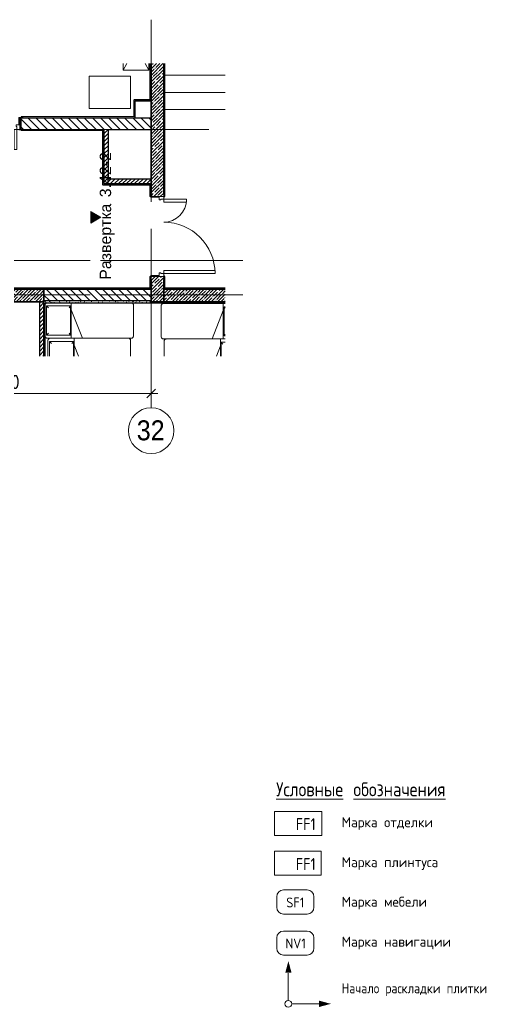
# Model space of a CAD drawing. Header units: millimetres. Extents: x 95091 to 185761, y -1987 to 15323.
# Drawn here: x 118905 to 127088, y -1987 to 15323 of the extents above; entities that cross this region are included whole.
import ezdxf

# ---------------------------------------------------------------- set-up
doc = ezdxf.new("R2010")
doc.units = ezdxf.units.MM
doc.linetypes.add('Осевая', pattern=[3175, 635, -476.25, 1587.5, -476.25])
for name, color, linetype, lineweight in [('A-ANNO-DIMS', 7, 'Continuous', 9), ('A-ANNO-DIMS-100', 7, 'Continuous', 9), ('A-DETL', 7, 'Continuous', 9), ('A-DOOR', 7, 'Continuous', 9), ('A-DOOR-1', 7, 'Continuous', 13), ('A-DOOR-FRAM', 7, 'Continuous', 13), ('A-DOOR-FRAM-1', 7, 'Continuous', 9), ('A-WALL-3', 7, 'Continuous', 9), ('G-ANNO-SYMB', 7, 'Continuous', 9), ('G-ANNO-TEXT', 7, 'Continuous', 9), ('I-WALL', 7, 'Continuous', 9), ('S-STRS-1', 7, 'Continuous', 9), ('Оси', 7, 'Continuous', 9), ('Оси-1', 7, 'Continuous', 20), ('Оси-2', 7, 'Осевая', 9)]:
    doc.layers.add(name, color=color, linetype=linetype, lineweight=lineweight)
for name, color, linetype, lineweight, true_color in [('A-DETL-GENF-1', 1, 'Continuous', 9, 0xff0000), ('A-WALL-1', 7, 'Continuous', 25, 0x3c3c3c), ('A-WALL-2', 7, 'Continuous', 35, 0x3c3c3c), ('A-WALL-FNSH-1', 7, 'Continuous', 13, 0x3c3c3c), ('G-ANNO-TEXT-1', 7, 'Continuous', 9, 0x3c3c3c), ('G-ANNO-TEXT-2', 7, 'Continuous', 9, 0x008000), ('G-ANNO-TEXT-3', 1, 'Continuous', 9, 0xff0000), ('I-FURN-1', 7, 'Continuous', 9, 0xf0f0f0)]:
    doc.layers.add(name, color=color, linetype=linetype, lineweight=lineweight, true_color=true_color)
doc.styles.add('Arial', font='arial.ttf', dxfattribs={"width": 0.9, "height": 350})
doc.styles.add('Arial_1', font='arial.ttf', dxfattribs={"height": 200})
doc.styles.add('GOST Common_1', font='GOST_Common.ttf', dxfattribs={"height": 175})
doc.styles.add('GOST Common_2', font='GOST_Common.ttf', dxfattribs={"width": 0.9, "height": 210})
doc.styles.add('GOST Common_3', font='GOST_Common.ttf', dxfattribs={"width": 0.9, "height": 245})
doc.styles.add('GOST Common_4', font='GOST_Common.ttf', dxfattribs={"width": 0.9, "height": 175})
doc.styles.add('ISOCPEUR', font='isocpeur.ttf', dxfattribs={"width": 0.9, "height": 250})
doc.styles.add('ISOCPEUR_1', font='isocpeur.ttf', dxfattribs={"width": 0.9, "height": 175})
doc.dimstyles.new('ISO-2_5_0_9К_БОЛЬШОЙ', dxfattribs={"dimscale": 304.8, "dimtxt": 248.995294, "dimasz": 0.492126, "dimexe": 0.393701, "dimexo": 0.984252, "dimgap": 0, "dimtad": 1, "dimdec": 0, "dimrnd": 10, "dimzin": 0, "dimdsep": 46, "dimtxsty": 'ISOCPEUR', "dimblk1": 'OBLIQUE', "dimblk2": 'OBLIQUE', "dimsah": 1, "dimcen": 0.09, "dimdle": 0.393701, "dimazin": 0, "dimtfac": 1, "dimtdec": 4, "dimtix": 1, "dimtmove": 0, "dimatfit": 3, "dimfxl": 1, "dimtvp": 1, "dimtolj": 1, "dimtzin": 0, "dimarcsym": 2})
pattern_1 = [(135, (0, 0), (-70.71068, -70.71068), [])]
pattern_2 = [(45, (0, 0), (-35.35534, 35.35534), [])]
pattern_3 = [(45, (0, 0), (-57.024626, 57.024626), []), (45, (57.025, 0), (-57.024626, 57.024626), [100.806, -20.161, 3.353, -16.808])]
pattern_4 = [(0, (0, 0), (121.92, 30.48), [10.058, -81.382, 10.058, -81.382, -487.68]), (0, (0, 0), (121.92, 30.48), [-182.88, 10.058, -172.822, 10.058, -81.382, -213.36]), (0, (0, 0), (121.92, 30.48), [-457.2, 10.058, -50.902, 10.058, -142.342]), (120, (45.72, 15.24), (-87.356454, 90.345817), [10.058, -81.382, 10.058, -81.382, -487.68]), (120, (45.72, 15.24), (-87.356454, 90.345817), [-182.88, 10.058, -172.822, 10.058, -81.382, -213.36]), (120, (45.72, 15.24), (-87.356454, 90.345817), [-457.2, 10.058, -50.902, 10.058, -142.342]), (240, (60.96, 76.2), (-34.563546, -120.825817), [10.058, -81.382, 10.058, -81.382, -487.68]), (240, (60.96, 76.2), (-34.563546, -120.825817), [-182.88, 10.058, -172.822, 10.058, -81.382, -213.36]), (240, (60.96, 76.2), (-34.563546, -120.825817), [-457.2, 10.058, -50.902, 10.058, -142.342])]

# ---------------------------------------------------------------- blocks, each defined once
blk = doc.blocks.new('110_Дверь_СКБ_2Ст - Д-1_л_Лестничная клетка EIS60 2-32142534-План разверток пом_3_42_ Этаж 3')
at = {"layer": 'A-DOOR'}
for centre, radius, start, end in [((662.5, 110), 900, 90, 180), ((-637.5, 110), 400, 360, 90)]:
    blk.add_arc(centre, radius, start, end, dxfattribs=at)
at = {"layer": 'A-DOOR-1'}
for p, q in [((662.5, 1010), (612.5, 1010)), ((612.5, 1010), (612.5, 110)), ((662.5, 110), (662.5, 1010)), ((-637.5, 510), (-637.5, 110)), ((-587.5, 510), (-637.5, 510)), ((-587.5, 110), (-587.5, 510)), ((-637.5, 110), (-587.5, 110)), ((612.5, 110), (662.5, 110))]:
    blk.add_line(p, q, dxfattribs=at)
at = {"layer": 'A-DOOR-FRAM'}
for p, q in [((-672.5, 118), (-742.5, 118)), ((-742.5, 118), (-742.5, 110)), ((-742.5, 110), (-672.5, 110)), ((-637.5, 110), (-687.5, 110)), ((-687.5, 110), (-687.5, 30)), ((-687.5, 30), (-627.5, 30)), ((-672.5, 30), (-687.5, 30)), ((-687.5, 30), (-687.5, -110)), ((-672.5, 110), (-672.5, 118)), ((-672.5, -110), (-672.5, 30)), ((-637.5, 60), (-637.5, 110)), ((-627.5, 60), (-637.5, 60)), ((-627.5, 30), (-627.5, 60)), ((662.5, 60), (652.5, 60)), ((652.5, 60), (652.5, 30)), ((652.5, 30), (712.5, 30)), ((662.5, 110), (662.5, 60)), ((712.5, 110), (662.5, 110)), ((767.5, 118), (697.5, 118)), ((697.5, 118), (697.5, 110)), ((697.5, 110), (767.5, 110)), ((712.5, 30), (697.5, 30)), ((697.5, 30), (697.5, -110)), ((712.5, 30), (712.5, 110)), ((712.5, -110), (712.5, 30)), ((767.5, 110), (767.5, 118)), ((-672.5, -110), (-742.5, -110)), ((-742.5, -110), (-742.5, -118)), ((-742.5, -118), (-672.5, -118)), ((-687.5, -110), (-672.5, -110)), ((-672.5, -118), (-672.5, -110)), ((697.5, -110), (712.5, -110)), ((767.5, -110), (697.5, -110)), ((697.5, -110), (697.5, -118)), ((697.5, -118), (767.5, -118)), ((767.5, -118), (767.5, -110))]:
    blk.add_line(p, q, dxfattribs=at)
blk = doc.blocks.new('Bed - Small Sizes - 1_118-25585773-План разверток пом_3_42_ Этаж 3')
at = {"layer": 'I-FURN-1'}
for p, q in [((-333, -428), (-333, -460)), ((-333, -460), (-333, -428)), ((-333, -428), (-333, -460)), ((-333, -460), (-333, -428)), ((-333, -460), (-213, -460)), ((-213, -460), (-333, -460)), ((-333, -460), (-333, -1510)), ((-333, -1510), (-333, -460)), ((-333, -460), (-213, -460)), ((-278, -446), (-253, -428)), ((-278, -428), (-278, -446)), ((-278, -428), (-278, -446)), ((-278, -446), (232, -446)), ((-278, -446), (232, -446)), ((-213, -460), (287, -460)), ((287, -460), (-213, -460)), ((287, -460), (-213, -460)), ((-213, -460), (287, -658)), ((287, -658), (-213, -460)), ((-213, -460), (287, -460)), ((-213, -460), (287, -658)), ((-213, -460), (287, -460)), ((232, -446), (208, -428)), ((232, -446), (232, -428)), ((232, -446), (232, -428)), ((287, -460), (287, -428)), ((287, -428), (287, -460)), ((287, -510), (287, -428)), ((287, -428), (287, -510)), ((287, -658), (287, -460)), ((287, -460), (287, -510)), ((287, -510), (287, -658)), ((287, -658), (287, -510)), ((287, -510), (287, -658)), ((287, -1510), (287, -658)), ((287, -658), (287, -1460)), ((-293, -1550), (247, -1550)), ((247, -1550), (-293, -1550)), ((287, -1460), (287, -1510))]:
    blk.add_line(p, q, dxfattribs=at)
for centre, start, end in [((-293, -1510), 180, 270), ((-293, -1510), 180, 240), ((-293, -1510), 240, 270), ((247, -1510), 270, 360), ((247, -1510), 270, 285), ((247, -1510), 285, 315), ((247, -1510), 315, 330), ((247, -1510), 330, 0)]:
    blk.add_arc(centre, 40, start, end, dxfattribs=at)
blk = doc.blocks.new('Bed - Small Sizes - Single 5-25585953-План разверток пом_3_42_ Этаж 3')
at = {"layer": 'I-FURN-1'}
for p, q in [((-333, -378), (-333, -410)), ((-333, -460), (-333, -378)), ((-333, -378), (-333, -460)), ((-333, -460), (-333, -378)), ((-333, -410), (-333, -460)), ((-333, -460), (-213, -460)), ((-213, -460), (-333, -460)), ((-333, -460), (-333, -608)), ((-333, -608), (-333, -460)), ((-333, -460), (-213, -460)), ((-278, -378), (-278, -446)), ((-278, -378), (-278, -446)), ((-278, -446), (-243, -420)), ((-278, -446), (-34, -446)), ((-278, -446), (-34, -446)), ((-213, -460), (-34, -460)), ((-34, -460), (-213, -460)), ((-34, -460), (-213, -460)), ((-213, -460), (-34, -531)), ((-34, -531), (-213, -460)), ((-213, -460), (-34, -460)), ((-213, -460), (-34, -531)), ((-213, -460), (-34, -460)), ((-333, -608), (-333, -1410)), ((-333, -1410), (-333, -608)), ((-293, -1450), (-34, -1450)), ((-34, -1450), (-293, -1450))]:
    blk.add_line(p, q, dxfattribs=at)
for start, end in [(180, 270), (180, 195), (195, 240), (240, 255), (255, 270)]:
    blk.add_arc((-293, -1410), 40, start, end, dxfattribs=at)
blk = doc.blocks.new('Bed - Small Sizes - 1_118-25586206-План разверток пом_3_42_ Этаж 3')
at = {"layer": 'I-FURN-1'}
for p, q in [((-333, 460), (-333, 1510)), ((247, 1550), (-293, 1550)), ((-293, 1550), (247, 1550)), ((287, 658), (287, 1510)), ((287, 1510), (287, 1460)), ((287, 1460), (287, 658)), ((287, 658), (-213, 460)), ((-213, 460), (287, 658)), ((-213, 460), (287, 658)), ((287, 460), (287, 658)), ((287, 658), (287, 510)), ((287, 510), (287, 658)), ((287, 658), (287, 510)), ((-213, 460), (-333, 460)), ((-333, 460), (-213, 460)), ((-333, 40), (-333, 460)), ((-333, 460), (-213, 460)), ((-278, 446), (-243, 420)), ((-278, 26), (-278, 446)), ((-278, 446), (232, 446)), ((-278, 446), (232, 446)), ((-278, 26), (-278, 446)), ((287, 460), (-213, 460)), ((-213, 460), (287, 460)), ((-213, 460), (287, 460)), ((287, 460), (-213, 460)), ((-213, 460), (287, 460)), ((232, 446), (197, 420)), ((232, 446), (232, 26)), ((232, 446), (232, 26)), ((287, 510), (287, 460)), ((287, 90), (287, 510)), ((287, 510), (287, 90)), ((287, 40), (287, 460)), ((287, 460), (287, 90)), ((-293, 0), (247, 0)), ((247, 0), (-293, 0)), ((-278, 26), (-243, 60)), ((232, 26), (-278, 26)), ((232, 26), (-278, 26)), ((232, 26), (197, 60)), ((287, 90), (287, 40)), ((287, 40), (287, 90)), ((287, 90), (287, 40)), ((247, 0), (-293, 0))]:
    blk.add_line(p, q, dxfattribs=at)
for centre, start, end in [((-293, 1510), 90, 180), ((-293, 1510), 165, 180), ((-293, 1510), 105, 165), ((-293, 1510), 90, 105), ((247, 1510), 360, 90), ((247, 1510), 75, 90), ((247, 1510), 45, 75), ((247, 1510), 0, 45), ((-293, 40), 180, 270), ((-293, 40), 180, 210), ((-293, 40), 180, 270), ((-293, 40), 180, 270), ((-293, 40), 210, 240), ((-293, 40), 240, 255), ((-293, 40), 255, 270), ((247, 40), 270, 360), ((247, 40), 270, 360), ((247, 40), 270, 330), ((247, 40), 270, 285), ((247, 40), 285, 300), ((247, 40), 300, 315), ((247, 40), 315, 330), ((247, 40), 330, 0), ((247, 40), 330, 360)]:
    blk.add_arc(centre, 40, start, end, dxfattribs=at)
blk = doc.blocks.new('Bed - Small Sizes - Single 5-25586207-План разверток пом_3_42_ Этаж 3')
at = {"layer": 'I-FURN-1'}
for p, q in [((-333, 1410), (-333, 608)), ((-333, 608), (-333, 1410)), ((-21, 1450), (-293, 1450)), ((-293, 1450), (-21, 1450)), ((-333, 608), (-333, 460)), ((-333, 460), (-333, 608)), ((-21, 536), (-213, 460)), ((-213, 460), (-21, 536)), ((-213, 460), (-21, 536)), ((-213, 460), (-333, 460)), ((-333, 460), (-333, 410)), ((-333, 40), (-333, 460)), ((-333, 460), (-213, 460)), ((-333, 460), (-333, 40)), ((-333, 40), (-333, 460)), ((-333, 460), (-213, 460)), ((-333, 410), (-333, 40)), ((-278, 446), (-243, 420)), ((-278, 26), (-278, 446)), ((-278, 446), (-21, 446)), ((-278, 446), (-21, 446)), ((-278, 26), (-278, 446)), ((-21, 460), (-213, 460)), ((-213, 460), (-21, 460)), ((-213, 460), (-21, 460)), ((-21, 460), (-213, 460)), ((-213, 460), (-21, 460)), ((-293, 0), (-21, 0)), ((-21, 0), (-293, 0)), ((-278, 26), (-243, 60)), ((-21, 26), (-278, 26)), ((-21, 26), (-278, 26)), ((-293, 0), (-21, 0)), ((-21, 0), (-293, 0))]:
    blk.add_line(p, q, dxfattribs=at)
for centre, start, end in [((-293, 1410), 90, 180), ((-293, 1410), 150, 180), ((-293, 1410), 120, 150), ((-293, 1410), 90, 120), ((-293, 40), 180, 270), ((-293, 40), 180, 195), ((-293, 40), 180, 195), ((-293, 40), 180, 270), ((-293, 40), 195, 225), ((-293, 40), 195, 210), ((-293, 40), 210, 270), ((-293, 40), 225, 240), ((-293, 40), 240, 270)]:
    blk.add_arc(centre, 40, start, end, dxfattribs=at)
blk = doc.blocks.new('Шкаф параметрический - 1_254-V4-План разверток пом_3_42_ Этаж 3')
at = {"layer": 'I-FURN-1'}
for p, q in [((683, 384), (800, 450)), ((800, 450), (683, 450)), ((683, 450), (800, 450)), ((800, 0), (800, 450)), ((800, 450), (800, 0)), ((683, 66), (800, 0)), ((683, 0), (800, 0)), ((800, 0), (683, 0))]:
    blk.add_line(p, q, dxfattribs=at)
blk = doc.blocks.new('110_Дверь_СКБ_2Ст - Д-6_п__ ДОО_Дв_1450x2100h_Дверь из раздевальной в коридор-32358047-План разверток пом_3_42_ Этаж 3')
at = {"layer": 'A-DOOR'}
h = blk.add_hatch(dxfattribs=at)
h.set_pattern_fill('FP_15', color=256, style=0, pattern_type=2)
h.set_pattern_definition([(225, (1576.41, -164.685), (-14.14214, 14.14214), []), (135, (1576.41, -164.685), (14.14214, 14.14214), [])])
h.paths.add_polyline_path([(737.5, -100), (737.5, 100), (712.5, 100), (712.5, -100)])
at = {"layer": 'A-DOOR-FRAM-1'}
h = blk.add_hatch(dxfattribs=at)
h.set_pattern_fill('FP_16', color=256, style=0, pattern_type=2)
h.set_pattern_definition([(315, (-546.384, -164.685), (-14.1421, -14.1421), []), (225, (-546.384, -164.685), (-14.1421, 14.1421), [])])
h.paths.add_polyline_path([(-687.5, -100), (-687.5, 100), (-712.5, 100), (-712.5, -100)])
at = {"layer": 'A-DOOR'}
for centre, radius, start, end in [((-637.5, -100), 950, 270, 360), ((662.5, -100), 350, 180, 270)]:
    blk.add_arc(centre, radius, start, end, dxfattribs=at)
at = {"layer": 'A-DOOR-1'}
for p, q in [((-637.5, -100), (-587.5, -100)), ((-637.5, -1050), (-637.5, -100)), ((-587.5, -100), (-587.5, -1050)), ((612.5, -100), (662.5, -100)), ((612.5, -450), (612.5, -100)), ((662.5, -100), (662.5, -450)), ((662.5, -450), (612.5, -450)), ((-587.5, -1050), (-637.5, -1050))]:
    blk.add_line(p, q, dxfattribs=at)
at = {"layer": 'A-DOOR-FRAM'}
for p, q in [((-742.5, 108), (-672.5, 108)), ((-742.5, 100), (-742.5, 108)), ((-672.5, 100), (-742.5, 100)), ((-712.5, 100), (-687.5, 100)), ((-712.5, -100), (-712.5, 100)), ((-687.5, 100), (-687.5, -100)), ((-687.5, 100), (-672.5, 100)), ((-687.5, -20), (-687.5, 100)), ((-672.5, 108), (-672.5, 100)), ((-672.5, 100), (-672.5, -20)), ((697.5, 100), (697.5, 108)), ((697.5, 108), (767.5, 108)), ((697.5, -20), (697.5, 100)), ((697.5, 100), (712.5, 100)), ((767.5, 100), (697.5, 100)), ((712.5, -100), (712.5, 100)), ((712.5, 100), (737.5, 100)), ((712.5, 100), (712.5, -20)), ((737.5, 100), (737.5, -100)), ((767.5, 108), (767.5, 100)), ((-742.5, -100), (-672.5, -100)), ((-742.5, -108), (-742.5, -100)), ((-672.5, -108), (-742.5, -108)), ((-687.5, -100), (-712.5, -100)), ((-687.5, -20), (-627.5, -20)), ((-687.5, -100), (-687.5, -20)), ((-672.5, -20), (-687.5, -20)), ((-637.5, -100), (-687.5, -100)), ((-672.5, -100), (-672.5, -108)), ((-637.5, -50), (-637.5, -100)), ((-627.5, -50), (-637.5, -50)), ((-627.5, -20), (-627.5, -50)), ((652.5, -20), (712.5, -20)), ((652.5, -50), (652.5, -20)), ((662.5, -50), (652.5, -50)), ((662.5, -100), (662.5, -50)), ((712.5, -100), (662.5, -100)), ((712.5, -20), (697.5, -20)), ((697.5, -108), (697.5, -100)), ((697.5, -100), (767.5, -100)), ((767.5, -108), (697.5, -108)), ((712.5, -20), (712.5, -100)), ((737.5, -100), (712.5, -100)), ((767.5, -100), (767.5, -108))]:
    blk.add_line(p, q, dxfattribs=at)
blk = doc.blocks.new('Ось сетки - D8-29747960-План разверток пом_3_42_ Этаж 3')
at = {"layer": 'Оси-1'}
for start, end in [(360, 180), (180, 360)]:
    blk.add_arc((0, 0), 4, start, end, dxfattribs=at)
blk = doc.blocks.new('Фасад - Марка фасада_Указатель-25386507-План разверток пом_3_42_ Этаж 3')
at = {"layer": 'G-ANNO-SYMB'}
blk.add_hatch(color=256, dxfattribs=at).paths.add_polyline_path([(-1, 0), (0, 1.73), (1, 0), (0, 0)])
for p, q in [((0, 1.73), (-1, 0)), ((1, 0), (0, 1.73)), ((-1, 0), (0, 0)), ((0, 0), (1, 0))]:
    blk.add_line(p, q, dxfattribs=at)
blk = doc.blocks.new('DIMBLOCK7-План разверток пом_3_42_ Этаж 3')
at = {"layer": 'A-ANNO-DIMS-100'}
for p, q in [((115960, 8578), (115960, 8892)), ((121210, 8578), (121210, 8892)), ((115960, 8772), (121330, 8772)), ((115960, 8772), (115960, 8578)), ((121210, 8772), (121210, 8578))]:
    blk.add_line(p, q, dxfattribs=at)
at = {"layer": 'A-ANNO-DIMS-100', "lineweight": 20}
for p, q in [((115960, 8772), (116035, 8847)), ((121210, 8772), (121285, 8847)), ((115960, 8772), (115885, 8697)), ((121210, 8772), (121135, 8697))]:
    blk.add_line(p, q, dxfattribs=at)
at = {"layer": 'A-ANNO-DIMS-100', "color": 0, "insert": (118269, 9099), "char_height": 250, "width": 758.48, "attachment_point": 1, "line_spacing_factor": 1.149209, "style": 'ISOCPEUR'}
blk.add_mtext('5250', dxfattribs=at)
blk = doc.blocks.new('_Oblique')
at = {"color": 0, "linetype": 'ByBlock', "lineweight": -2}
blk.add_line((-0.5, -0.5), (0.5, 0.5), dxfattribs=at)

msp = doc.modelspace()

# ---------------------------------------------------------------- hatches: boundary and pattern name
at = {"layer": 'A-DETL-GENF-1'}
for points in [[(123562.1, -1383.9), (123672.8, -1383.9), (123617.5, -1177.4)], [(124155.7, -1982.5), (124362.2, -1927.2), (124155.7, -1871.9)]]:
    msp.add_hatch(color=256, dxfattribs=at).paths.add_polyline_path(points)
at = {"layer": 'I-WALL'}
h = msp.add_hatch(dxfattribs=at)
h.set_pattern_fill('FP_12', color=256, style=0, pattern_type=2)
h.set_pattern_definition(pattern_4)
h.paths.add_polyline_path([(121210, 13920), (121210, 14553.1), (121190, 14553.1), (121190, 13920)])
h = msp.add_hatch(dxfattribs=at)
h.set_pattern_fill('FP_2', color=256, style=0, pattern_type=2)
h.set_pattern_definition(pattern_3)
h.paths.add_polyline_path([(121210, 10380), (121430, 10380), (121430, 10825), (121210, 10825), (121210, 10400)])
h.paths.add_polyline_path([(121350, 12225), (121430, 12225), (121430, 14553.1), (121210, 14553.1), (121210, 12225)])
h = msp.add_hatch(dxfattribs=at)
h.set_pattern_fill('FP_12', color=256, style=0, pattern_type=2)
h.set_pattern_definition(pattern_4)
h.paths.add_polyline_path([(121430, 10600), (121450, 10600), (121450, 10825), (121438, 10825), (121438, 10770), (121430, 10770), (121430, 10709.3)])
h.paths.add_polyline_path([(121450, 12225), (121450, 14553.1), (121430, 14553.1), (121430.2, 12280), (121438, 12280), (121438, 12225)])
h = msp.add_hatch(dxfattribs=at)
h.set_pattern_fill('FP_12', color=256, style=0, pattern_type=2)
h.set_pattern_definition(pattern_4)
h.paths.add_polyline_path([(120930, 13620), (120930, 13920), (120910, 13920), (120910, 13620)])
h = msp.add_hatch(dxfattribs=at)
h.set_pattern_fill('FP_12', color=256, style=0, pattern_type=2)
h.set_pattern_definition(pattern_4)
h.paths.add_polyline_path([(120930, 13900), (121210, 13900), (121210, 13920), (120930, 13920)])
h = msp.add_hatch(dxfattribs=at)
h.set_pattern_fill('FP_1', color=256, style=0, pattern_type=2)
h.set_pattern_definition(pattern_1)
h.paths.add_polyline_path([(121004.5, 13400), (121210, 13400), (121210, 13600), (118930.4, 13600), (118930.4, 13400), (120460, 13400)])
h.paths.add_polyline_path([(117450.4, 13400), (117480.4, 13400), (117480.4, 13600), (116100, 13600), (116100, 13400), (116493.6, 13400)])
h.paths.add_polyline_path([(114990, 13400), (115600, 13400), (115600, 13600), (111050, 13600), (111050, 13400), (113486.3, 13400)])
h.paths.add_polyline_path([(110479.1, 13400), (110550, 13400), (110550, 13600), (109770, 13600), (109770, 13400), (109800, 13400)])
h.paths.add_polyline_path([(108320, 13400), (108320, 13600), (103000, 13600), (103000, 13400), (108290, 13400)])
h.paths.add_polyline_path([(101457.2, 13400), (101550, 13400), (101550, 13600), (101100, 13600), (101100, 13400)])
h = msp.add_hatch(dxfattribs=at)
h.set_pattern_fill('FP_12', color=256, style=0, pattern_type=2)
h.set_pattern_definition(pattern_4)
h.paths.add_polyline_path([(120930, 13600), (120930, 13620), (118930.4, 13620), (118930.4, 13608), (118960.4, 13608), (118960.4, 13600), (119500.9, 13600)])
h.paths.add_polyline_path([(117300.4, 13600), (117450.4, 13600), (117450.4, 13608), (117480.4, 13608), (117480.4, 13620), (117300.4, 13620)])
h = msp.add_hatch(dxfattribs=at)
h.set_pattern_fill('FP_12', color=256, style=0, pattern_type=2)
h.set_pattern_definition(pattern_4)
h.paths.add_polyline_path([(120359, 13380), (120360, 13380), (120360, 13400), (118960.4, 13399.6), (118960.4, 13392), (118930.4, 13392), (118930.4, 13380), (119500.9, 13380)])
h.paths.add_polyline_path([(117480.4, 13380), (117480.4, 13392), (117450.4, 13392), (117450.4, 13400), (109800, 13400), (109800, 13392), (109770, 13392), (109770, 13380), (116493.6, 13380)])
h.paths.add_polyline_path([(108223.6, 13380), (108320, 13380), (108320, 13392), (108290, 13392), (108290, 13400), (103030, 13400), (103030, 13392), (103000, 13392), (103000, 13380), (107471.8, 13380)])
h.paths.add_polyline_path([(101550, 13380), (101550, 13392), (101520, 13392), (101520, 13400), (100630, 13400), (100630, 13392), (100600, 13392), (100600, 13380), (101457.2, 13380)])
h.paths.add_polyline_path([(99620, 13380), (99650, 13380), (99650, 13392), (99620, 13392), (99620, 13400), (98700, 13400), (98700, 13380), (99201.7, 13380)])
h = msp.add_hatch(dxfattribs=at)
h.set_pattern_fill('FP_12', color=256, style=0, pattern_type=2)
h.set_pattern_definition(pattern_4)
h.paths.add_polyline_path([(120380, 12450), (120380, 13400), (120360, 13400), (120360, 12450)])
h = msp.add_hatch(dxfattribs=at)
h.set_pattern_fill('FP_3', color=256, style=0, pattern_type=2)
h.set_pattern_definition(pattern_2)
h.paths.add_polyline_path([(120460, 12450), (120460, 13400), (120380, 13400), (120380, 12450)])
h = msp.add_hatch(dxfattribs=at)
h.set_pattern_fill('FP_3', color=256, style=0, pattern_type=2)
h.set_pattern_definition(pattern_2)
h.paths.add_polyline_path([(120460, 12450), (121210, 12450), (121210, 12530), (120460, 12530)])
h = msp.add_hatch(dxfattribs=at)
h.set_pattern_fill('FP_12', color=256, style=0, pattern_type=2)
h.set_pattern_definition(pattern_4)
h.paths.add_polyline_path([(121210, 12430), (121210, 12450), (120360, 12450), (120360, 12430), (121190, 12430)])
h = msp.add_hatch(dxfattribs=at)
h.set_pattern_fill('FP_12', color=256, style=0, pattern_type=2)
h.set_pattern_definition(pattern_4)
h.paths.add_polyline_path([(121210, 10620), (121210, 10770), (121202, 10770), (121202, 10825), (121190, 10825), (121190, 10620)])
h.paths.add_polyline_path([(121202, 12225), (121202, 12280), (121210, 12280), (121210, 12430), (121190, 12430), (121190, 12225)])
h = msp.add_hatch(dxfattribs=at)
h.set_pattern_fill('FP_12', color=256, style=0, pattern_type=2)
h.set_pattern_definition(pattern_4)
h.paths.add_polyline_path([(121004.5, 10600), (121210, 10600), (121210, 10620), (111180, 10620), (111180, 10608), (111210, 10608), (111210, 10600), (119500.9, 10600)])
h.paths.add_polyline_path([(109160, 10600), (110200, 10600), (110200, 10608), (110230, 10608), (110230, 10620), (109105, 10620), (109105, 10608), (109160, 10608), (109160, 10601)])
h.paths.add_polyline_path([(107471.8, 10600), (107650, 10600), (107650, 10608), (107705, 10608), (107705, 10620), (105095, 10620), (105095, 10608), (105125, 10608), (105125, 10600), (105968.1, 10600)])
h.paths.add_polyline_path([(103615, 10600), (103615, 10608), (103645, 10608), (103645, 10620), (100829, 10620), (100829, 10600), (102960.8, 10600)])
h = msp.add_hatch(dxfattribs=at)
h.set_pattern_fill('FP_1', color=256, style=0, pattern_type=2)
h.set_pattern_definition(pattern_1)
h.paths.add_polyline_path([(121190, 10400), (121210, 10400), (121210, 10600), (119330, 10600), (119330, 10400), (121004.5, 10400)])
h.paths.add_polyline_path([(111930, 10400), (111930, 10600), (111180, 10600), (111180, 10400), (111210, 10400)])
h.paths.add_polyline_path([(109670, 10400), (110230, 10400), (110230, 10600), (109105, 10600), (109105, 10400), (109305, 10400)])
h.paths.add_polyline_path([(107350, 10400), (107705, 10400), (107705, 10600), (107350, 10600)])
h = msp.add_hatch(dxfattribs=at)
h.set_pattern_fill('FP_2', color=256, style=0, pattern_type=2)
h.set_pattern_definition(pattern_3)
h.paths.add_polyline_path([(119330, 10380), (119330, 10600), (111930, 10600), (111930, 10380), (118749.1, 10380)])
h = msp.add_hatch(dxfattribs=at)
h.set_pattern_fill('FP_2', color=256, style=0, pattern_type=2)
h.set_pattern_definition(pattern_3)
h.paths.add_polyline_path([(121756.4, 10380), (122508.2, 10380), (122508.2, 10600), (121430, 10600), (121430, 10380)])
h = msp.add_hatch(dxfattribs=at)
h.set_pattern_fill('FP_12', color=256, style=0, pattern_type=2)
h.set_pattern_definition(pattern_4)
h.paths.add_polyline_path([(122508.2, 10600), (122508.2, 10620), (121450, 10620), (121451, 10600), (121756.4, 10600)])
h = msp.add_hatch(dxfattribs=at)
h.set_pattern_fill('FP_12', color=256, style=0, pattern_type=2)
h.set_pattern_definition(pattern_4)
h.paths.add_polyline_path([(121004.5, 10360), (121190, 10360), (121190, 10400), (119330, 10400), (119330, 10360), (119500.9, 10360)])
h = msp.add_hatch(dxfattribs=at)
h.set_pattern_fill('FP_12', color=256, style=0, pattern_type=2)
h.set_pattern_definition(pattern_4)
h.paths.add_polyline_path([(121210, 10360), (121210, 10400), (121190, 10400), (121190, 10360)])
h = msp.add_hatch(dxfattribs=at)
h.set_pattern_fill('FP_3', color=256, style=0, pattern_type=2)
h.set_pattern_definition(pattern_2)
h.paths.add_polyline_path([(119330, 9428), (119330, 10380), (119250, 10380), (119250, 9428)])
h = msp.add_hatch(dxfattribs=at)
h.set_pattern_fill('FP_12', color=256, style=0, pattern_type=2)
h.set_pattern_definition(pattern_4)
h.paths.add_polyline_path([(119350, 9428), (119350, 10360), (119330, 10360), (119330, 9428)])
h = msp.add_hatch(dxfattribs=at)
h.set_pattern_fill('FP_12', color=256, style=0, pattern_type=2)
h.set_pattern_definition(pattern_4)
h.paths.add_polyline_path([(122508.2, 10360), (122508.2, 10380), (121210, 10380), (121210, 10360), (121756.4, 10360)])

# ---------------------------------------------------------------- linework, layer by layer
at = {"layer": 'A-DETL'}
for p, q in [((123373.4, 750.1), (124193.4, 750.1)), ((123373.4, 330.1), (123373.4, 750.1)), ((124193.4, 750.1), (124193.4, 330.1)), ((124193.4, 330.1), (123373.4, 330.1)), ((123533.3, 68.3), (123945.8, 68.3)), ((123413.3, -233.3), (123413.3, -51.7)), ((124065.8, -51.7), (124065.8, -233.3)), ((123945.8, -353.3), (123533.3, -353.3)), ((123533.3, -651.3), (123945.8, -651.3)), ((123413.3, -953), (123413.3, -771.3)), ((124065.8, -771.3), (124065.8, -953)), ((123945.8, -1073), (123533.3, -1073)), ((123615.7, -1387.2), (123615.7, -1867.2)), ((124155.7, -1927.2), (123675.7, -1927.2))]:
    msp.add_line(p, q, dxfattribs=at)
msp.add_circle((123615.7, -1927.2), 60, dxfattribs=at)
for centre, start, end in [((123533.3, -51.7), 90, 180), ((123945.8, -51.7), 0, 90), ((123533.3, -233.3), 180, 270), ((123945.8, -233.3), 270, 0), ((123533.3, -771.3), 90, 180), ((123945.8, -771.3), 0, 90), ((123533.3, -953), 180, 270), ((123945.8, -953), 270, 0)]:
    msp.add_arc(centre, 120, start, end, dxfattribs=at)
at = {"layer": 'A-WALL-1'}
for p, q in [((121190, 13920), (121190, 14553.1)), ((121450, 12225), (121450, 14553.1)), ((121190, 13920), (120910, 13920)), ((120910, 13620), (120910, 13920)), ((120930, 13600), (120930, 13900)), ((120930, 13900), (121210, 13900)), ((118930.4, 13620), (118930.4, 13608)), ((120910, 13620), (118930.4, 13620)), ((121210, 13600), (120930, 13600)), ((118930.4, 13392), (118930.4, 13380)), ((120360, 13380), (118930.4, 13380)), ((120360, 12430), (120360, 13380)), ((120380, 13400), (120380, 12450)), ((120460, 12530), (120460, 13400)), ((120460, 13400), (121210, 13400)), ((121210, 12530), (120460, 12530)), ((120360, 12430), (121190, 12430)), ((120380, 12450), (121210, 12450)), ((121190, 12430), (121190, 12225)), ((121190, 12225), (121202, 12225)), ((121438, 12225), (121450, 12225)), ((121202, 10825), (121190, 10825)), ((121190, 10825), (121190, 10620)), ((121450, 10825), (121438, 10825)), ((121450, 10620), (121450, 10825)), ((111180, 10620), (121190, 10620)), ((111210, 10600), (121210, 10600)), ((121450, 10620), (122508.2, 10620)), ((119330, 10400), (121190, 10400)), ((119250, 10380), (119250, 9428)), ((119330, 9428), (119330, 10380)), ((119350, 10360), (122508.2, 10360)), ((119350, 9428), (119350, 10360))]:
    msp.add_line(p, q, dxfattribs=at)
at = {"layer": 'A-WALL-2'}
for p, q in [((121210, 14553.1), (121210, 12430)), ((121430, 12280), (121430, 14553.1)), ((121210, 12280), (121210, 12430)), ((121210, 10770), (121210, 10400)), ((121430, 10770), (121430, 10380)), ((119330, 10600), (111930, 10600)), ((119330, 10600), (119330, 10380)), ((121430, 10600), (122508.2, 10600)), ((121210, 10380), (121210, 10400)), ((111930, 10380), (119330, 10380)), ((122508.2, 10380), (121210, 10380))]:
    msp.add_line(p, q, dxfattribs=at)
at = {"layer": 'A-WALL-3'}
for p, q in [((120930, 13600), (118960.4, 13600)), ((120460, 13400), (118960.4, 13400)), ((121451, 10620), (121451, 10621)), ((121190, 10400), (121210, 10400))]:
    msp.add_line(p, q, dxfattribs=at)
at = {"layer": 'A-WALL-FNSH-1'}
for p, q in [((121189, 14553.1), (121189, 13921)), ((121451, 12225), (121451, 14553.1)), ((120909, 13921), (120909, 13621)), ((121189, 13921), (120909, 13921)), ((120909, 13621), (118930.4, 13621)), ((118930.4, 13621), (118930.4, 13620)), ((118930.4, 13380), (118930.4, 13379)), ((118930.4, 13379), (120359, 13379)), ((120359, 13379), (120359, 12429)), ((120359, 12429), (121189, 12429)), ((121189, 12429), (121189, 12225)), ((121189, 12225), (121190, 12225)), ((121450, 12225), (121451, 12225)), ((121190, 10825), (121189, 10825)), ((121189, 10825), (121189, 10621)), ((121451, 10825), (121450, 10825)), ((121451, 10621), (121451, 10825)), ((121189, 10621), (116313.4, 10621)), ((122508.2, 10621), (121451, 10621)), ((119351, 9428), (119351, 10359)), ((119351, 10359), (122508.2, 10359))]:
    msp.add_line(p, q, dxfattribs=at)
at = {"layer": 'G-ANNO-TEXT-1', "flags": 128}
msp.add_lwpolyline([(123374.9, 1441.6), (124202, 1441.6), (124202, 1024.4), (123374.9, 1024.4)], close=True, dxfattribs=at)
at = {"layer": 'I-FURN-1'}
for p, q in [((120847.2, 14332.8), (120125.2, 14332.8)), ((120125.2, 14332.8), (120125.2, 13767.8)), ((120125.2, 13767.8), (120125.2, 14332.8)), ((120125.2, 14332.8), (120847.2, 14332.8)), ((120847.2, 13767.8), (120847.2, 14332.8)), ((120847.2, 14332.8), (120847.2, 13767.8)), ((120125.2, 13767.8), (120847.2, 13767.8)), ((120847.2, 13767.8), (120125.2, 13767.8))]:
    msp.add_line(p, q, dxfattribs=at)
at = {"layer": 'I-WALL'}
msp.add_line((121450, 13820), (121451, 13820), dxfattribs=at)
at = {"layer": 'S-STRS-1'}
for p, q in [((121450, 14350), (122508.2, 14350)), ((121450, 14350), (122508.2, 14350)), ((121450, 14050), (122508.2, 14050)), ((121450, 14050), (122508.2, 14050)), ((121450, 13750), (122508.2, 13750)), ((121450, 13750), (122508.2, 13750))]:
    msp.add_line(p, q, dxfattribs=at)
at = {"layer": 'Оси'}
for p, q in [((121210, 12822.8), (121210, 15322.8)), ((119719, 13400), (122219, 13400)), ((120319, 11100), (122819, 11100)), ((121210, 8520.1), (121210, 11020.1)), ((120319, 10500), (122819, 10500))]:
    msp.add_line(p, q, dxfattribs=at)
at = {"layer": 'Оси-2'}
for p, q in [((98390.6, 13400), (119719, 13400)), ((121210, 11020.1), (121210, 12822.8)), ((98390.6, 11100), (120319, 11100)), ((98390.6, 10500), (120319, 10500))]:
    msp.add_line(p, q, dxfattribs=at)

# ---------------------------------------------------------------- block references
at = {"layer": 'A-DOOR'}
msp.add_blockref('110_Дверь_СКБ_2Ст - Д-6_п__ ДОО_Дв_1450x2100h_Дверь из раздевальной в коридор-32358047-План разверток пом_3_42_ Этаж 3', (118192.9, 13500), dxfattribs=at)
at = {"layer": 'A-DOOR', "rotation": 269.9999999999998}
msp.add_blockref('110_Дверь_СКБ_2Ст - Д-1_л_Лестничная клетка EIS60 2-32142534-План разверток пом_3_42_ Этаж 3', (121320, 11537.5), dxfattribs=at)
at = {"layer": 'G-ANNO-SYMB', "extrusion": (0, 0, -1), "xscale": 99.99999999999993, "yscale": 99.99999999999993, "zscale": 99.99999999999993, "rotation": 90.00000000000001}
msp.add_blockref('Фасад - Марка фасада_Указатель-25386507-План разверток пом_3_42_ Этаж 3', (-120152.6, 11859.4), dxfattribs=at)
at = {"layer": 'I-FURN-1'}
for name, p, rotation in [('Шкаф параметрический - 1_254-V4-План разверток пом_3_42_ Этаж 3', (120720, 15236.5), 269.9999999999986), ('Bed - Small Sizes - 1_118-25586206-План разверток пом_3_42_ Этаж 3', (119350, 10027.3), 270), ('Bed - Small Sizes - 1_118-25585773-План разверток пом_3_42_ Этаж 3', (122935.9, 10014.2), 269.9999999999999), ('Bed - Small Sizes - Single 5-25586207-План разверток пом_3_42_ Этаж 3', (119400, 9407.3), 270), ('Bed - Small Sizes - Single 5-25585953-План разверток пом_3_42_ Этаж 3', (122885.9, 9394.2), 269.9999999999999)]:
    msp.add_blockref(name, p, dxfattribs=dict(at, rotation=rotation))
at = {"layer": 'Оси-1', "xscale": 99.99999999999993, "yscale": 99.99999999999993, "zscale": 99.99999999999993}
msp.add_blockref('Ось сетки - D8-29747960-План разверток пом_3_42_ Этаж 3', (121210, 8120.1), dxfattribs=at)

# ---------------------------------------------------------------- texts
at = {"layer": 'G-ANNO-SYMB', "char_height": 200, "attachment_point": 1, "rotation": 90, "style": 'Arial_1'}
for s, insert, width in [(' 3.42-2', (120308.3, 12133.8), 1074.261), ('Развертка', (120308.3, 10764.6), 1659.493)]:
    msp.add_mtext(s, dxfattribs=dict(at, insert=insert, width=width))
at = {"layer": 'G-ANNO-TEXT', "attachment_point": 1}
for s, insert, char_height, width, style in [('\\LУсловные', (123402.9, 1955.6), 245, 1550.544, 'GOST Common_3'), ('\\L\\fGOST Common|b0|i0|c204|p34|;\\W.9;\\L ', (124682.2, 1955.6), 245, 90.911, 'GOST Common_3'), ('\\Lобозначения', (124757.2, 1955.6), 245, 2111.164, 'GOST Common_3'), ('Начало', (124551.6, -1567.6), 175, 863.658, 'GOST Common_4'), ('\\fGOST Common|b0|i0|c204|p34|;\\W.9; ', (125264.2, -1567.6), 175, 65.658, 'GOST Common_4'), ('раскладки', (125318.3, -1567.6), 175, 1237.405, 'GOST Common_4'), ('\\fGOST Common|b0|i0|c204|p34|;\\W.9; ', (126339.3, -1567.6), 175, 65.658, 'GOST Common_4'), ('плитки', (126393.5, -1567.6), 175, 853.557, 'GOST Common_4')]:
    msp.add_mtext(s, dxfattribs=dict(at, insert=insert, char_height=char_height, width=width, style=style))
at = {"layer": 'G-ANNO-TEXT-1', "attachment_point": 1}
for s, insert, char_height, width, style in [('   FF1   ', (123402.9, 1327.3), 210, 929.316, 'GOST Common_2'), ('Марка', (124551.6, 1343.2), 175, 830.548, 'GOST Common_1'), ('\\fGOST Common|b0|i0|c204|p34|; ', (125236.8, 1343.2), 175, 72.954, 'GOST Common_1'), ('отделки', (125297, 1343.2), 175, 1099.915, 'GOST Common_1'), ('Марка', (124551.6, 643.2), 175, 830.548, 'GOST Common_1'), ('\\fGOST Common|b0|i0|c204|p34|; ', (125236.8, 643.2), 175, 72.954, 'GOST Common_1'), ('плинтуса', (125297, 643.2), 175, 1245.822, 'GOST Common_1'), ('Марка', (124551.6, -50.9), 175, 830.548, 'GOST Common_1'), ('\\fGOST Common|b0|i0|c204|p34|; ', (125236.8, -50.9), 175, 72.954, 'GOST Common_1'), ('мебели', (125297, -50.9), 175, 925.949, 'GOST Common_1'), ('Марка', (124551.6, -750.9), 175, 830.548, 'GOST Common_1'), ('\\fGOST Common|b0|i0|c204|p34|; ', (125236.8, -750.9), 175, 72.954, 'GOST Common_1'), ('навигации', (125297, -750.9), 175, 1414.177, 'GOST Common_1')]:
    msp.add_mtext(s, dxfattribs=dict(at, insert=insert, char_height=char_height, width=width, style=style))
at = {"layer": 'G-ANNO-TEXT-2', "char_height": 175, "attachment_point": 1, "style": 'ISOCPEUR_1'}
for s, insert, width in [('SF1', (123580.3, -63.7), 383.848), ('NV1', (123566.4, -782), 419.202)]:
    msp.add_mtext(s, dxfattribs=dict(at, insert=insert, width=width))
at = {"layer": 'G-ANNO-TEXT-3', "insert": (123402.9, 627.3), "char_height": 210, "width": 929.316, "attachment_point": 1, "style": 'GOST Common_2'}
msp.add_mtext('   FF1   ', dxfattribs=at)
at = {"layer": 'Оси', "insert": (120957.4, 8300.7), "char_height": 350, "width": 606.076, "attachment_point": 1, "style": 'Arial'}
msp.add_mtext('32', dxfattribs=at)

# ---------------------------------------------------------------- dimensions: what is measured, and where the dimension line sits
at = {"layer": 'A-ANNO-DIMS'}
dim = msp.add_linear_dim(base=(121210, 8771.9), p1=(115960, 8878), p2=(121210, 8878), dimstyle='ISO-2_5_0_9К_БОЛЬШОЙ', override={"dimpost": '<>', "dimfxl": 5250}, dxfattribs=at)
dim.commit()
dim.dimension.update_dxf_attribs({"geometry": 'DIMBLOCK7-План разверток пом_3_42_ Этаж 3', "text_midpoint": (118585, 8896.9)})

doc.saveas('drawing.dxf')
